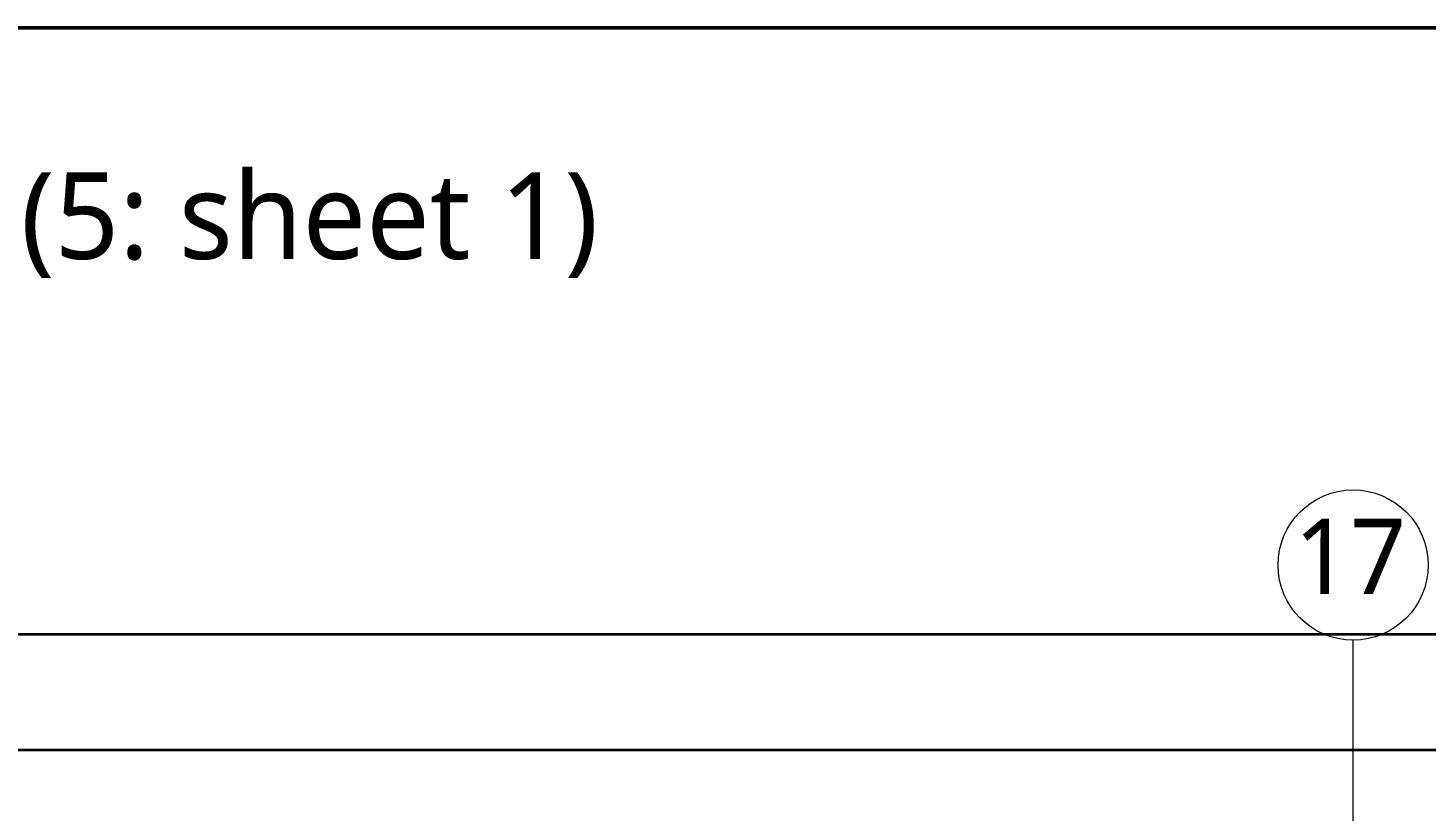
# Model space of a CAD drawing. Header units: millimetres. Extents: x 0 to 420, y 0 to 297.
# Drawn here: x 106.11 to 154.53, y 259.88 to 287 of the extents above; entities that cross this region are included whole.
import ezdxf

# ---------------------------------------------------------------- set-up
doc = ezdxf.new("R2010")
doc.units = ezdxf.units.MM
for name, color, linetype, lineweight in [('BORDER', 7, 'Continuous', 50), ('DIM', 5, 'Continuous', 13), ('TEXT', 7, 'Continuous', 18), ('VISIBLE', 7, 'Continuous', 35)]:
    doc.layers.add(name, color=color, linetype=linetype, lineweight=lineweight)
doc.styles.add('OpenSans', font='OpenSans-Regular.ttf')

msp = doc.modelspace()

# ---------------------------------------------------------------- linework, layer by layer
at = {"layer": 'BORDER'}
msp.add_lwpolyline([(10, 10), (410, 10), (410, 287), (10, 287)], close=True, dxfattribs=at)
at = {"layer": 'DIM'}
msp.add_line((152, 254.4), (152, 265.8), dxfattribs=at)
msp.add_circle((152, 268.4), 2.6, dxfattribs=at)
at = {"layer": 'VISIBLE'}
for points in [[(36.4, 266), (212.8, 266)], [(36.4, 262), (215.2, 262)]]:
    msp.add_lwpolyline(points, dxfattribs=at)

# ---------------------------------------------------------------- texts
at = {"layer": 'TEXT', "style": 'OpenSans'}
for s, height, p in [('BOTTOM VIEW (from -Z)   items 14, 17-21   (5: sheet 1)', 3, (28, 279)), ('17', 2.6, (149.959, 267.4))]:
    msp.add_text(s, height=height, dxfattribs=at).set_placement(p)

doc.saveas('drawing.dxf')
